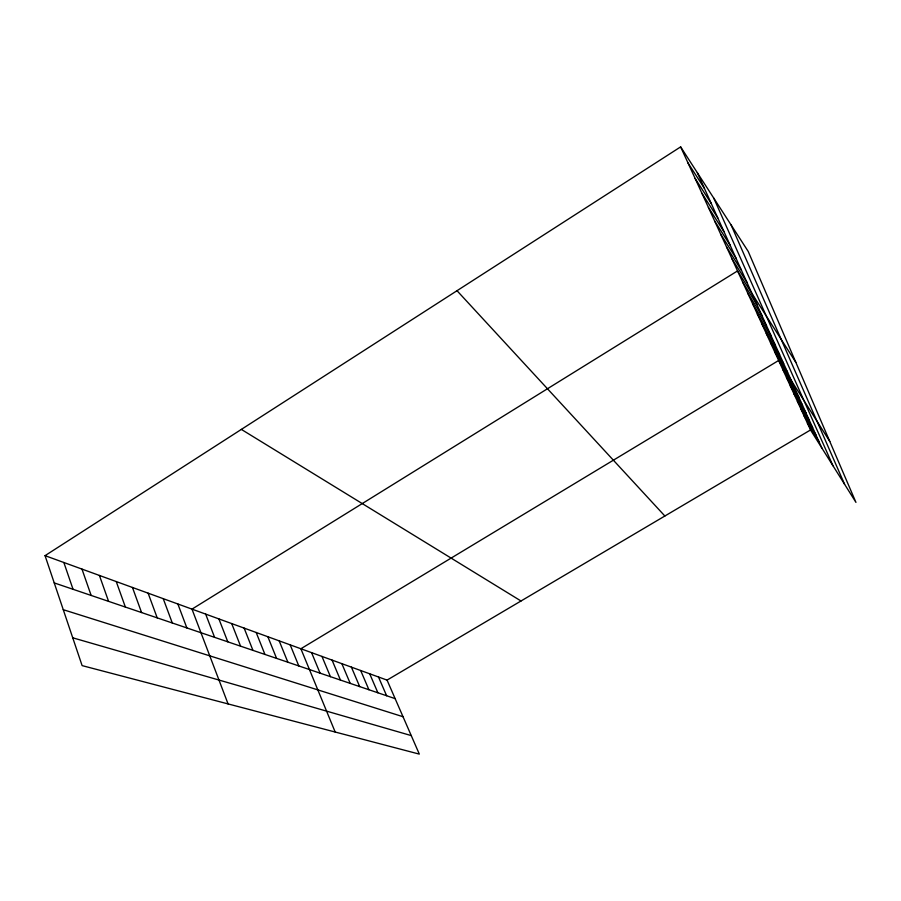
<?xml version="1.0" encoding="UTF-8"?>
<svg xmlns="http://www.w3.org/2000/svg" width="901" height="901" viewBox="0 0 901 901"><rect width="100%" height="100%" fill="white"/><g stroke="black" fill="none" stroke-linecap="round" stroke-linejoin="round"><path stroke-width="1.35" d="M45.05 555.658L387.058 680.109L419.325 754.114L82.115 665.614L45.05 555.658L680.638 146.886L748.224 251.447L855.95 502.375L810.528 429.968L680.638 146.886M387.058 680.109L810.528 429.968M72.744 637.807L411.239 735.588M63.261 609.695L403.017 716.723M54.24 582.913L395.134 698.635M241.355 429.405L521.015 600.99M457.01 290.708L664.87 516.014M688.015 162.98L704.447 188.433M695.099 178.409L711.249 203.491M701.89 193.219L717.782 217.929M708.423 207.444L724.066 231.805M714.696 221.117L730.092 245.128M720.732 234.283L735.892 257.956M726.544 246.953L741.467 270.289M732.153 259.15L746.85 282.171M795.831 362.337L737.547 270.919L191.981 609.132L228.066 703.918M742.762 282.272L757.02 304.673M747.785 293.242L761.841 315.339M752.65 303.828L766.503 325.633M757.347 314.055L770.997 335.577M761.886 323.955L775.356 345.196M766.278 333.528L779.556 354.498M770.535 342.797L783.633 363.508M774.646 351.773L787.575 372.226M829.81 441.479L778.644 360.479L300.878 648.754L335.183 732.029M782.631 369.173L795.211 389.108M786.494 377.587L798.905 397.273M790.245 385.752L802.498 405.202M793.871 393.681L805.967 412.883M797.408 401.362L809.346 420.339M800.831 408.829L812.612 427.581M804.154 416.082L815.799 434.609M807.386 423.121L818.885 441.434M697.34 172.722L821.881 448.067M713.783 198.164L832.986 465.761M731.083 224.923L844.564 484.22M378.499 677L386.63 695.752M369.703 673.802L377.891 692.779M360.682 670.513L368.914 689.738M351.401 667.134L359.69 686.607M341.862 663.665L350.207 683.386M332.052 660.095L340.454 680.075M321.961 656.424L330.419 676.662M311.577 652.651L320.08 673.16M290.19 644.868L298.805 665.94M279.186 640.859L287.858 662.212M267.856 636.737L276.573 658.383M256.177 632.491L264.939 654.441M244.137 628.11L252.944 650.364M231.715 623.582L240.567 646.163M218.898 618.919L227.795 641.827M205.653 614.099L214.596 637.345M177.857 603.985L186.867 627.941M163.239 598.669L172.294 622.985M148.113 593.162L157.202 617.861M132.458 587.463L141.57 612.556M116.24 581.562L125.374 607.06M99.414 575.446L108.582 601.361M81.968 569.094L91.147 595.437M63.858 562.506L73.049 589.299"/></g></svg>
